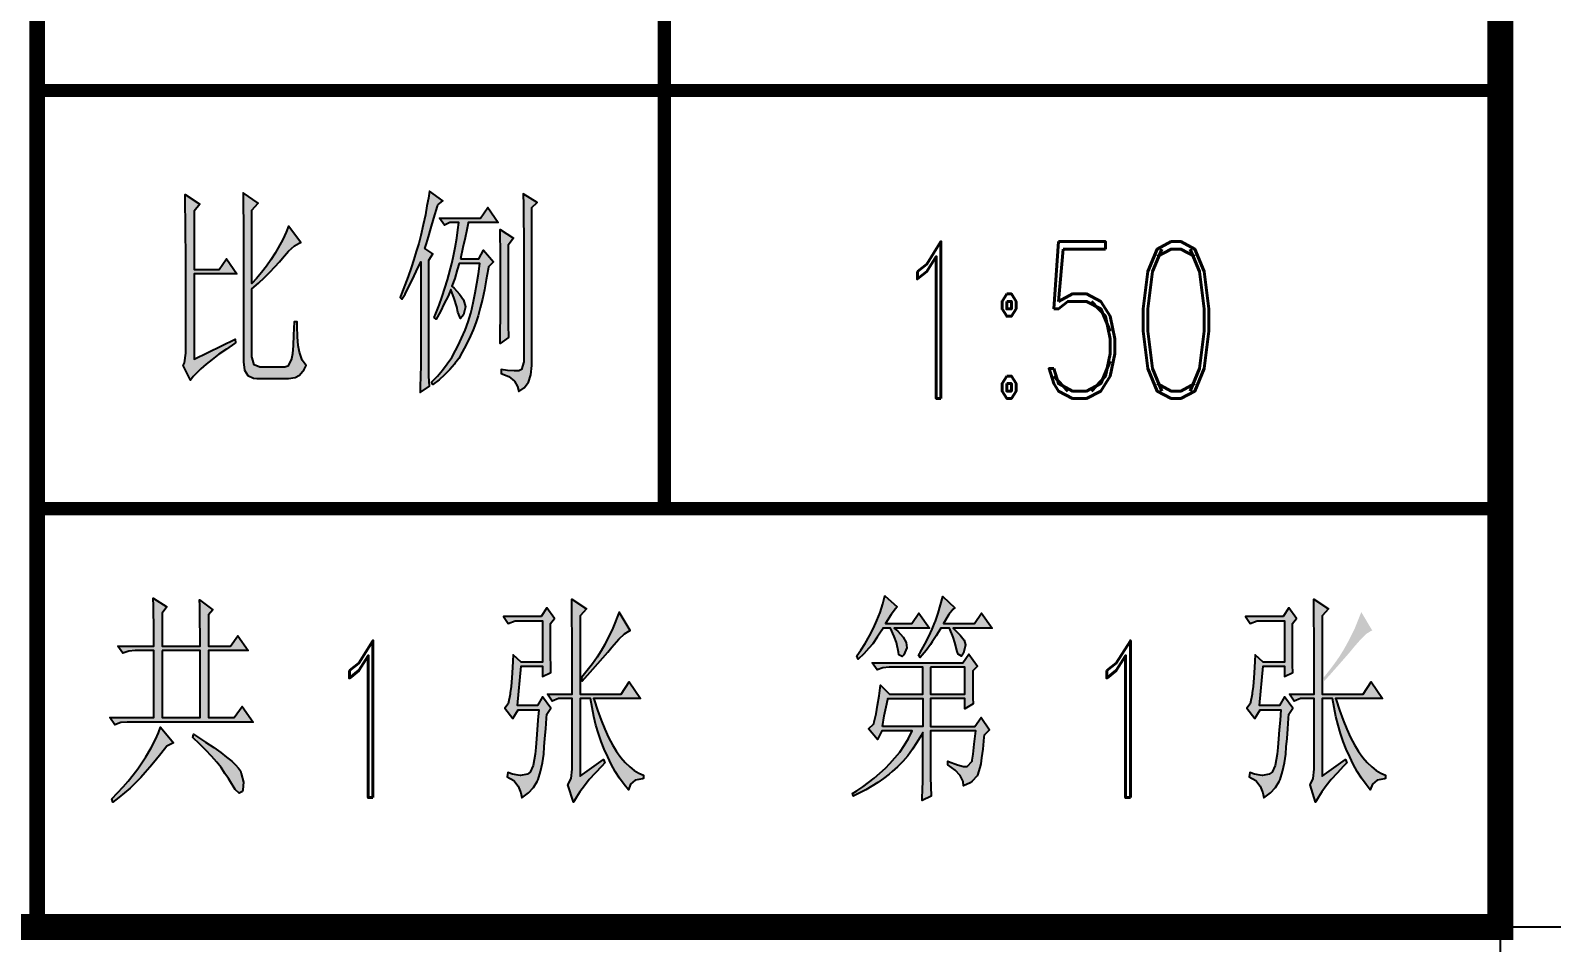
# Model space of a CAD drawing. Extents: x -383207 to 558143, y -95136 to 11777.
# Drawn here: x 36523 to 37978, y -92232 to -91360 of the extents above; entities that cross this region are included whole.
import ezdxf

# ---------------------------------------------------------------- set-up
doc = ezdxf.new("R2010")
doc.units = 0
doc.linetypes.add('CONTINOUS', pattern=[0])
doc.layers.get('0').update_dxf_attribs({"linetype": 'CONTINUOUS'})
doc.layers.get('Defpoints').update_dxf_attribs({"linetype": 'CONTINUOUS'})
for name, color, linetype in [('1', 7, 'CONTINUOUS'), ('DIM', 3, 'CONTINUOUS'), ('TK', 4, 'CONTINUOUS'), ('图框', 4, 'CONTINOUS')]:
    doc.layers.add(name, color=color, linetype=linetype)
doc.styles.add('romand', font='romand.shx', dxfattribs={"width": 0.7, "height": 200, "bigfont": 'OCHINESE.shx'})
doc.styles.add('TSSD_Dimension', font='Tssdeng.shx', dxfattribs={"width": 0.7, "bigfont": 'tssdchn.shx'})
doc.dimstyles.new('TSSD_100_100', dxfattribs={"dimtxt": 300, "dimasz": 100, "dimexe": 100, "dimexo": 250, "dimgap": 100, "dimtad": 1, "dimdec": 0, "dimzin": 0, "dimdsep": 46, "dimtxsty": 'TSSD_Dimension', "dimblk": 'ARCHTICK', "dimblk1": 'ARCHTICK', "dimblk2": 'ARCHTICK', "dimcen": 0, "dimdle": 100, "dimclrt": 7, "dimadec": 0, "dimazin": 0, "dimtfac": 1, "dimtdec": 0, "dimtix": 1, "dimtmove": 2, "dimatfit": 3, "dimfxl": 1, "dimtolj": 1, "dimtzin": 0, "dimarcsym": 0})

# ---------------------------------------------------------------- blocks, each defined once
blk = doc.blocks.new('_ArchTick')
at = {"color": 0}
blk.add_lwpolyline([(-0.707, -0.707, 0.3, 0.3, 0), (0.707, 0.707, 0.5, 0.5, 0)], format="xyseb", dxfattribs=at)
blk = doc.blocks.new('*D168')
at = {"layer": 'Defpoints', "color": 0, "transparency": 16777216}
for p in [(36529.1, -92216.9), (38433.1, -92716.9), (36529.1, -93451.1)]:
    blk.add_point(p, dxfattribs=at)
at = {"layer": 'DIM', "color": 0, "lineweight": -2, "transparency": 16777216}
for p, q in [((36529.1, -92466.9), (36529.1, -93551.1)), ((38433.1, -92966.9), (38433.1, -93551.1)), ((38533.1, -93451.1), (36429.1, -93451.1))]:
    blk.add_line(p, q, dxfattribs=at)
at = {"layer": 'DIM', "color": 0, "lineweight": -2, "transparency": 16777216, "xscale": 100, "yscale": 100, "zscale": 100, "rotation": 180}
blk.add_blockref('_ArchTick', (36529.1, -93451.1), dxfattribs=at)
at = {"layer": 'DIM', "color": 0, "lineweight": -2, "transparency": 16777216, "xscale": 100, "yscale": 100, "zscale": 100}
blk.add_blockref('_ArchTick', (38433.1, -93451.1), dxfattribs=at)
at = {"layer": 'DIM', "color": 7, "transparency": 16777216, "insert": (37481.1, -93201.1), "char_height": 300, "attachment_point": 5, "style": 'TSSD_Dimension'}
blk.add_mtext('\\A1;1904', dxfattribs=at)
blk = doc.blocks.new('*D169')
at = {"layer": 'Defpoints', "color": 0, "transparency": 16777216}
for p in [(32029.1, -90616.9), (38433.1, -92716.9), (32029.1, -94233.1)]:
    blk.add_point(p, dxfattribs=at)
at = {"layer": 'DIM', "color": 0, "lineweight": -2, "transparency": 16777216}
for p, q in [((32029.1, -90866.9), (32029.1, -94333.1)), ((38433.1, -92966.9), (38433.1, -94333.1)), ((38533.1, -94233.1), (31929.1, -94233.1))]:
    blk.add_line(p, q, dxfattribs=at)
at = {"layer": 'DIM', "color": 0, "lineweight": -2, "transparency": 16777216, "xscale": 100, "yscale": 100, "zscale": 100, "rotation": 180}
blk.add_blockref('_ArchTick', (32029.1, -94233.1), dxfattribs=at)
at = {"layer": 'DIM', "color": 0, "lineweight": -2, "transparency": 16777216, "xscale": 100, "yscale": 100, "zscale": 100}
blk.add_blockref('_ArchTick', (38433.1, -94233.1), dxfattribs=at)
at = {"layer": 'DIM', "color": 7, "transparency": 16777216, "insert": (35231.1, -93983.1), "char_height": 300, "attachment_point": 5, "style": 'TSSD_Dimension'}
blk.add_mtext('\\A1;6404', dxfattribs=at)
blk = doc.blocks.new('*D170')
at = {"layer": 'Defpoints', "color": 0, "transparency": 16777216}
for p in [(36529.1, -90616.9), (39344, -90616.9), (38433.1, -92716.9)]:
    blk.add_point(p, dxfattribs=at)
at = {"layer": 'DIM', "color": 0, "lineweight": -2, "transparency": 16777216}
for p, q in [((39344, -92816.9), (39344, -90516.9)), ((36779.1, -90616.9), (39444, -90616.9)), ((38683.1, -92716.9), (39444, -92716.9))]:
    blk.add_line(p, q, dxfattribs=at)
at = {"layer": 'DIM', "color": 0, "lineweight": -2, "transparency": 16777216, "xscale": 100, "yscale": 100, "zscale": 100}
for p, rotation in [((39344, -90616.9), 90), ((39344, -92716.9), 270)]:
    blk.add_blockref('_ArchTick', p, dxfattribs=dict(at, rotation=rotation))
at = {"layer": 'DIM', "color": 7, "transparency": 16777216, "insert": (39094, -91666.9), "char_height": 300, "attachment_point": 5, "rotation": 90, "style": 'TSSD_Dimension'}
blk.add_mtext('\\A1;2100', dxfattribs=at)

msp = doc.modelspace()

# ---------------------------------------------------------------- hatches: boundary and pattern name
at = {"layer": '1'}
h = msp.add_hatch(color=2, dxfattribs=at)
h.paths.add_polyline_path([(36690.6, -91678.7), (36696.3, -91674.2), (36702.7, -91669.2), (36710.1, -91664.2), (36717.9, -91658.8), (36718.8, -91658.3), (36718.4, -91654.7), (36679.2, -91673.9), (36679.2, -91592.4), (36720, -91592.4), (36710.1, -91578.1), (36703.2, -91588.1), (36679.2, -91588.1), (36679.2, -91532.4), (36684.5, -91525.7), (36670.5, -91516.5), (36670.7, -91522.9), (36670.7, -91530.2), (36670.9, -91538.3), (36670.9, -91557.7), (36671.2, -91569.1), (36671.2, -91668.3), (36670, -91677.3), (36668.8, -91679.9), (36675.7, -91694.1), (36678.3, -91690.5), (36681.6, -91687), (36685.6, -91683)])
h.paths.add_polyline_path([(36784.5, -91683.9), (36786.4, -91679.9), (36782.4, -91674.7), (36780, -91667.3), (36778.8, -91660.9), (36778.1, -91652.4), (36777.7, -91642.2), (36777.7, -91638.1), (36774.8, -91638.1), (36774.3, -91650.9), (36773.9, -91660.9), (36773.4, -91668.7), (36772.4, -91673.7), (36772.4, -91673.9), (36768.9, -91680.6), (36766, -91681.5), (36742.1, -91681.5), (36736.6, -91679.4), (36734.7, -91672.5), (36734.5, -91671.6), (36734.5, -91606.6), (36740.7, -91601.1), (36746.4, -91595.7), (36751.6, -91590.7), (36756.3, -91585.7), (36760.8, -91580.7), (36763.7, -91577.4), (36769.6, -91570.5), (36775.1, -91565.6), (36779.8, -91563), (36781.2, -91562.2), (36769.6, -91546.6), (36767.2, -91552.5), (36763.9, -91559.6), (36759.6, -91567.5), (36756.8, -91572.4), (36752.5, -91578.8), (36748.3, -91585), (36743.5, -91590.9), (36738.8, -91596.6), (36734.5, -91601.6), (36734.5, -91531.4), (36740.4, -91524.8), (36726, -91514.8), (36726, -91522.6), (36726.2, -91530.9), (36726.4, -91540), (36726.4, -91676.6), (36727.4, -91684.4), (36730.7, -91689.6), (36735.9, -91692), (36739.2, -91692.4), (36769.6, -91692.4), (36776, -91691.3), (36780, -91689.1)])
h.paths.add_polyline_path([(36903.6, -91672.8), (36903.6, -91579.1), (36907.6, -91573.2), (36900, -91568.2), (36901.5, -91563.4), (36903.4, -91557), (36905.7, -91549), (36908.6, -91539), (36912.1, -91527.6), (36912.4, -91526.4), (36917.1, -91522.4), (36904.3, -91513.2), (36903.4, -91519.8), (36901.9, -91527.4), (36900.5, -91535.9), (36898.4, -91545.4), (36896, -91555.6), (36894.1, -91563.2), (36891.7, -91570.8), (36889.4, -91578.6), (36886.8, -91586.7), (36883.9, -91594.7), (36880.8, -91603), (36877.5, -91611.3), (36876.3, -91614.9), (36878, -91616.6), (36881.1, -91611.6), (36884.1, -91605.6), (36887.9, -91598.3), (36891.7, -91590), (36896, -91580.7), (36896, -91680.4), (36895.8, -91689.8), (36895.5, -91700.7), (36895.5, -91705.7), (36904.3, -91699.8), (36903.8, -91690.3), (36903.8, -91681.3)])
h.paths.add_polyline_path([(36941.4, -91543.3), (36970, -91543.3), (36960.3, -91529), (36953.2, -91539), (36914, -91539), (36918.8, -91545.6), (36924, -91543.3), (36932.3, -91543.3), (36931.6, -91550.2), (36930.4, -91558.2), (36929, -91567), (36927.1, -91576.7), (36925.9, -91582.4), (36921.6, -91598.1), (36919.2, -91606.1), (36916.4, -91613.9), (36913.5, -91622.2), (36910.5, -91630.3), (36908.8, -91634.1), (36910.7, -91635.8), (36915, -91628.2), (36918.5, -91620.8), (36922.1, -91613.7), (36924.7, -91607.3), (36928, -91615.8), (36930.4, -91623.7), (36931.6, -91629.1), (36933.9, -91635.1), (36936.8, -91631.5), (36938.7, -91623.7), (36936.8, -91617.3), (36933.2, -91611.8), (36928, -91606.1), (36925.9, -91604), (36928.5, -91596.6), (36930.9, -91588.6), (36932.8, -91582.4), (36952.7, -91582.4), (36951.3, -91592.4), (36949.8, -91601.6), (36948.2, -91610.4), (36946.5, -91618.5), (36944.9, -91626), (36943.9, -91629.8), (36941.3, -91638.1), (36938.5, -91646.2), (36935.1, -91653.8), (36931.8, -91660.9), (36929.2, -91665.6), (36925.6, -91672.3), (36921.4, -91678.5), (36916.9, -91684.4), (36912.1, -91690.1), (36906.4, -91695.8), (36907.6, -91698.1), (36913.5, -91693.6), (36918.8, -91688.9), (36923.7, -91683.7), (36928.3, -91678.7), (36928.7, -91678.2), (36932.3, -91673.2), (36935.8, -91667.3), (36939.6, -91660.2), (36943.7, -91651.7), (36946.3, -91645.7), (36948.6, -91639.3), (36950.8, -91632.4), (36952.9, -91624.9), (36955.1, -91616.6), (36956.9, -91607.5), (36958.6, -91598.1), (36960.5, -91587.9), (36960.7, -91585.7), (36965.5, -91580.7), (36956, -91569.8), (36951.5, -91578.1), (36933.9, -91578.1), (36936.3, -91567.2), (36938.5, -91558), (36940.1, -91550.2)])
h.paths.add_polyline_path([(36979.5, -91564.9), (36984.7, -91558.2), (36971.9, -91549.9), (36972.1, -91558.2), (36972.4, -91567), (36972.4, -91635.5), (36972.1, -91645.5), (36971.9, -91657.3), (36971.9, -91659), (36980, -91653.1), (36979.7, -91641), (36979.5, -91631)])
h.paths.add_polyline_path([(37002.2, -91529), (37007.5, -91524.1), (36993.9, -91515.8), (36994.2, -91526.4), (36994.4, -91535.9), (36994.4, -91544.5), (36994.7, -91551.8), (36994.7, -91676.6), (36992.5, -91683.9), (36989.9, -91684.9), (36985.4, -91685.1), (36979, -91684.6), (36973.1, -91683.9), (36973.1, -91687.5), (36980.2, -91690.5), (36985.6, -91694.8), (36988.7, -91700), (36989.9, -91704.8), (36995.1, -91701.2), (36999.2, -91696), (37001.3, -91688.9), (37002.2, -91680.1)])
h = msp.add_hatch(color=2, dxfattribs=at)
h.paths.add_polyline_path([(36653, -92044.1), (36659.4, -92040.8), (36647, -92025.9), (36645.1, -92031.1), (36642.3, -92037.7), (36638, -92045.6), (36633, -92054.3), (36629.2, -92060), (36625.2, -92065.7), (36620.9, -92071.4), (36616.2, -92077.3), (36611.2, -92083), (36605.8, -92088.7), (36600.3, -92094.2), (36601.5, -92097.5), (36607.2, -92093.2), (36612.6, -92088.7), (36617.9, -92084), (36628.1, -92073.8), (36632.3, -92069.3), (36636.8, -92064.1), (36641.8, -92058.1), (36647.3, -92051.3)])
h.paths.add_polyline_path([(36718.9, -92061.9), (36715.1, -92058.4), (36710.3, -92054.6), (36704.7, -92050.1), (36698, -92045.3), (36690.2, -92040.1), (36681.4, -92034.4), (36678.6, -92032.5), (36677.9, -92035.8), (36684.5, -92042), (36690.4, -92047.9), (36695.9, -92053.6), (36700.9, -92059.3), (36705.1, -92064.5), (36708.7, -92070), (36712, -92075), (36713, -92076.6), (36718.4, -92085.4), (36722.4, -92089), (36725.3, -92087.3), (36725.8, -92085.9), (36726.5, -92078.3), (36724.3, -92070), (36723.4, -92067.6), (36721.7, -92065)])
h.paths.add_polyline_path([(36721, -91938.4), (36714.1, -91948.3), (36693, -91948.3), (36693, -91918.5), (36697.1, -91913.5), (36684.3, -91904.2), (36684.5, -91909.4), (36684.7, -91916.6), (36684.7, -91925.6), (36685, -91936.2), (36685, -91948.3), (36648.7, -91948.3), (36648.7, -91916.8), (36653, -91910.9), (36639.9, -91902.6), (36640.2, -91909.7), (36640.4, -91917.7), (36640.6, -91926.5), (36640.6, -91948.3), (36606.2, -91948.3), (36611, -91955), (36616.7, -91953.1), (36622.6, -91952.6), (36640.6, -91952.6), (36640.6, -92016.6), (36598.6, -92016.6), (36603.4, -92023.5), (36609.1, -92021.4), (36615, -92020.9), (36735.7, -92020.9), (36725.1, -92006), (36717.5, -92016.6), (36693, -92016.6), (36693, -91952.6), (36731, -91952.6)])
h.paths.add_polyline_path([(36685, -91952.6), (36685, -92016.6), (36648.7, -92016.6), (36648.7, -91952.6)], flags=17)
h.paths.add_polyline_path([(36992.1, -91967.5), (37012.5, -91967.5), (37012.5, -91977.5), (37020.5, -91973.5), (37020.5, -91966.6), (37020.3, -91958.8), (37020.1, -91950), (37020.1, -91926.8), (37024.1, -91921.8), (37016.5, -91911.8), (37011.3, -91920.1), (36975.2, -91920.1), (36979.8, -91926.8), (36986.2, -91924.1), (37012.5, -91924.1), (37012.5, -91963.5), (36992.1, -91963.5), (36984.5, -91956.6), (36983.8, -91968.7), (36983.1, -91978.7), (36982.4, -91986.8), (36981.7, -91992.9), (36981.7, -91994.3), (36979.5, -92003.4), (36976.4, -92007.6), (36984, -92017.6), (36989.2, -92009.3), (37008.9, -92009.3), (37008.2, -92019), (37007.5, -92028.3), (37006.8, -92037), (37006.1, -92045.3), (37005.4, -92051.7), (37003.5, -92062.6), (37000.6, -92069), (36998, -92070.9), (36991.4, -92072.1), (36989.2, -92071.7), (36983.8, -92070.7), (36979.3, -92069.3), (36978.6, -92073.3), (36985, -92076.9), (36989.2, -92082.1), (36991.9, -92088.5), (36992.6, -92093.5), (36999, -92088.7), (37003.9, -92083.5), (37007.5, -92077.8), (37008.5, -92075.9), (37010.6, -92068.3), (37012.5, -92060), (37013.7, -92051.7), (37014.1, -92044.6), (37014.9, -92036.6), (37015.6, -92027.3), (37016.3, -92017.1), (37016.5, -92013.3), (37020.5, -92007.6), (37012.5, -91996.7), (37007.7, -92005), (36988.5, -92005)])
h.paths.add_polyline_path([(37048.5, -91919.2), (37054.5, -91912.5), (37040.5, -91903.5), (37040.5, -91907.5), (37040.7, -91912.8), (37040.7, -91926), (37040.9, -91934.3), (37040.9, -91994.3), (37017.2, -91994.3), (37021.7, -92001), (37027.7, -91998.4), (37040.9, -91998.4), (37040.9, -92066), (37040, -92075), (37036.9, -92080.9), (37042.1, -92097.5), (37045, -92092.8), (37048.3, -92087.5), (37052.6, -92081.9), (37057.3, -92075.9), (37062.8, -92069.8), (37069.2, -92063.1), (37072, -92060), (37070.8, -92056.7), (37048.5, -92072.6), (37048.5, -91998.4), (37058.5, -91998.4), (37059.9, -92007.1), (37061.6, -92015.7), (37063.7, -92023.8), (37066.1, -92031.8), (37068.7, -92039.6), (37071.5, -92047), (37074.9, -92054.3), (37078.2, -92061.2), (37082.2, -92068.1), (37086.2, -92074.5), (37090.5, -92080.7), (37094.8, -92085.9), (37096.7, -92080.2), (37101.2, -92076.4), (37108.1, -92075.2), (37109.2, -92075), (37109.2, -92071.7), (37104.7, -92069.8), (37100.2, -92067.1), (37096, -92063.8), (37091.7, -92059.6), (37087.4, -92054.8), (37083.4, -92049.1), (37079.6, -92042.7), (37075.8, -92035.6), (37072, -92027.8), (37068.5, -92019), (37065.1, -92009.5), (37061.8, -91999.6), (37061.3, -91998.4), (37106.4, -91998.4), (37095.3, -91982.5), (37087.7, -91994.3), (37048.5, -91994.3)])
h.paths.add_polyline_path([(37086, -91915.8), (37079.8, -91931), (37076.3, -91938.4), (37072.5, -91945.7), (37072, -91946.7), (37068.5, -91952.8), (37064.7, -91958.8), (37060.2, -91965.2), (37055.4, -91971.6), (37049.7, -91978.5), (37050.4, -91981.8), (37055.6, -91976.1), (37060.6, -91970.4), (37065.6, -91964.9), (37075.1, -91954), (37078.9, -91949.3), (37085.5, -91941.7), (37091, -91936.5), (37095, -91933.9), (37096.4, -91933.4)], flags=17)
h.paths.add_polyline_path([(37346.2, -91918), (37350.2, -91912.5), (37351.9, -91910.9), (37340.2, -91900.2), (37338.1, -91908), (37335.5, -91916.1), (37332.4, -91923.7), (37329.1, -91931), (37325.3, -91938.6), (37321.3, -91945.7), (37317.2, -91952.1), (37313.4, -91957.6), (37314.6, -91960.9), (37320.1, -91955.7), (37324.8, -91950.2), (37328.6, -91946), (37332.9, -91939.6), (37337.1, -91932.9), (37338.3, -91931), (37345.4, -91931), (37349, -91939.1), (37351.1, -91945), (37353.3, -91954), (37353.5, -91956.6), (37356.8, -91958.1), (37358.3, -91956.6), (37361.1, -91949.8), (37360.6, -91945), (37357.5, -91939.6), (37352.6, -91934.1), (37349, -91931), (37382.7, -91931), (37372.7, -91916.8), (37365.8, -91926.8), (37340.7, -91926.8)])
h.paths.add_polyline_path([(37432.7, -91916.8), (37425.8, -91926.8), (37396.2, -91926.8), (37401.2, -91918), (37405.4, -91913), (37407.1, -91911.8), (37395.5, -91900.9), (37393.4, -91908.7), (37391, -91916.8), (37388.1, -91925.3), (37387.9, -91925.8), (37385.5, -91932.2), (37382.2, -91939.1), (37378.4, -91946.4), (37373.9, -91954.3), (37372.2, -91956.6), (37373.9, -91959.2), (37379.6, -91952.6), (37383.9, -91946.9), (37385.5, -91944.3), (37389.3, -91938.4), (37393.8, -91931), (37401.9, -91931), (37405.4, -91939.8), (37407.1, -91945), (37409.2, -91953.3), (37410.2, -91955.9), (37413.3, -91957.8), (37415.4, -91955), (37417.3, -91947.1), (37415.9, -91942.6), (37412.3, -91937.7), (37406.4, -91932), (37405.4, -91931), (37442.7, -91931)])
h.paths.add_polyline_path([(37424.2, -91989.8), (37424.2, -91971.8), (37428.7, -91967.5), (37420.6, -91955.9), (37414.7, -91964.2), (37327.9, -91964.2), (37332.6, -91970.9), (37338.3, -91969), (37344.3, -91968.5), (37376.3, -91968.5), (37376.3, -91994.3), (37344.7, -91994.3), (37336, -91985.8), (37334.8, -91995.8), (37333.1, -92004.8), (37331.7, -92013.1), (37330, -92020.7), (37329.6, -92022.6), (37324.3, -92027.5), (37333.1, -92037.5), (37337.1, -92029.2), (37366.3, -92029.2), (37362.8, -92036.6), (37358.7, -92043.2), (37354.5, -92049.6), (37349.7, -92055.3), (37345, -92060.7), (37340.7, -92065), (37329.8, -92074.5), (37324.3, -92078.8), (37318.9, -92082.8), (37313.4, -92086.6), (37309.2, -92089.2), (37309.9, -92091.8), (37316, -92088.7), (37322, -92085.6), (37327.7, -92082.3), (37333.4, -92078.8), (37338.8, -92075), (37344.3, -92070.9), (37347.1, -92068.3), (37352.3, -92063.8), (37357.3, -92058.6), (37362, -92053.2), (37366.6, -92047), (37370.8, -92040.6), (37374.9, -92033.7), (37376.3, -92030.9), (37376.3, -92077.1), (37376, -92085.6), (37375.8, -92093.5), (37375.8, -92095.8), (37384.3, -92091.8), (37384.1, -92082.6), (37383.9, -92073.8), (37383.9, -92029.2), (37427, -92029.2), (37425.6, -92042.2), (37424.7, -92051.7), (37423.7, -92057.4), (37423.5, -92058.4), (37419, -92063.4), (37415.4, -92063.4), (37409.5, -92061.7), (37400.9, -92058.6), (37400.2, -92058.4), (37400.2, -92061.7), (37407.3, -92066.9), (37412.1, -92072.1), (37414.9, -92077.8), (37415.4, -92081.9), (37421.6, -92079), (37423.5, -92077.6), (37428.5, -92072.4), (37428.7, -92071.7), (37431.1, -92064.3), (37431.8, -92061), (37432.5, -92055.3), (37433.7, -92046.8), (37434.9, -92035.4), (37435.1, -92033.5), (37440.3, -92028.5), (37432.2, -92016.6), (37426.3, -92025.2), (37383.9, -92025.2), (37383.9, -91998.4), (37416.6, -91998.4), (37416.6, -92008.3), (37424.7, -92003.4), (37424.4, -91997.9)])
h.paths.add_polyline_path([(37416.6, -91994.3), (37383.9, -91994.3), (37383.9, -91968.5), (37416.6, -91968.5)], flags=16)
h.paths.add_polyline_path([(37376.3, -91998.4), (37376.3, -92025.2), (37337.9, -92025.2), (37339.5, -92015), (37341.4, -92006.4), (37343, -91998.4)], flags=16)
h.paths.add_polyline_path([(37730.6, -92007.6), (37722.5, -91996.7), (37717.8, -92005), (37698.6, -92005), (37702.1, -91967.5), (37722.5, -91967.5), (37722.5, -91977.5), (37730.6, -91973.5), (37730.3, -91966.6), (37730.3, -91958.8), (37730.1, -91950), (37730.1, -91926.8), (37734.1, -91921.8), (37726.6, -91911.8), (37721.3, -91920.1), (37685.3, -91920.1), (37689.8, -91926.8), (37696.2, -91924.1), (37722.5, -91924.1), (37722.5, -91963.5), (37702.1, -91963.5), (37694.5, -91956.6), (37693.8, -91968.7), (37693.1, -91978.7), (37692.4, -91986.8), (37691.7, -91992.9), (37691.7, -91994.3), (37689.6, -92003.4), (37686.5, -92007.6), (37694.1, -92017.6), (37699.3, -92009.3), (37719, -92009.3), (37718.3, -92019), (37717.5, -92028.3), (37716.8, -92037), (37716.1, -92045.3), (37715.4, -92051.7), (37713.5, -92062.6), (37710.7, -92069), (37707.8, -92070.9), (37701.4, -92072.1), (37699.3, -92071.7), (37693.8, -92070.7), (37689.3, -92069.3), (37688.6, -92073.3), (37695, -92076.9), (37699.3, -92082.1), (37701.9, -92088.5), (37702.6, -92093.5), (37709, -92088.7), (37714, -92083.5), (37717.5, -92077.8), (37718.5, -92075.9), (37720.6, -92068.3), (37722.5, -92060), (37723.7, -92051.7), (37724.2, -92044.6), (37724.9, -92036.6), (37725.6, -92027.3), (37726.3, -92017.1), (37726.6, -92013.3)])
h.paths.add_polyline_path([(37805.1, -91933.9), (37806.5, -91933.4), (37796, -91915.8), (37789.9, -91931), (37786.3, -91938.4), (37782.5, -91945.7), (37782, -91946.7), (37778.5, -91952.8), (37774.7, -91958.8), (37770.2, -91965.2), (37765.4, -91971.6), (37759.8, -91978.5), (37760.5, -91981.8), (37765.7, -91976.1), (37770.7, -91970.4), (37775.6, -91964.9), (37785.1, -91954), (37788.9, -91949.3), (37795.6, -91941.7), (37801, -91936.5)], flags=17)
h.paths.add_polyline_path([(37793.4, -92049.1), (37789.6, -92042.7), (37785.8, -92035.6), (37782, -92027.8), (37778.5, -92019), (37775.2, -92009.5), (37771.9, -91999.6), (37771.4, -91998.4), (37816.4, -91998.4), (37805.3, -91982.5), (37797.7, -91994.3), (37758.6, -91994.3), (37758.6, -91919.2), (37764.5, -91912.5), (37750.5, -91903.5), (37750.5, -91907.5), (37750.7, -91912.8), (37750.7, -91926), (37751, -91934.3), (37751, -91994.3), (37727.3, -91994.3), (37731.8, -92001), (37737.7, -91998.4), (37751, -91998.4), (37751, -92066), (37750, -92075), (37747, -92080.9), (37752.2, -92097.5), (37755, -92092.8), (37758.3, -92087.5), (37762.4, -92081.9), (37767.3, -92075.9), (37772.8, -92069.8), (37779, -92063.1), (37782, -92060), (37780.9, -92056.7), (37758.6, -92072.6), (37758.6, -91998.4), (37768.5, -91998.4), (37770, -92007.1), (37771.6, -92015.7), (37773.7, -92023.8), (37776.1, -92031.8), (37778.7, -92039.6), (37781.6, -92047), (37784.9, -92054.3), (37788.2, -92061.2), (37792, -92068.1), (37796.3, -92074.5), (37800.5, -92080.7), (37804.6, -92085.9), (37806.7, -92080.2), (37811.2, -92076.4), (37818.1, -92075.2), (37819.3, -92075), (37819.3, -92071.7), (37814.8, -92069.8), (37810.3, -92067.1), (37806, -92063.8), (37801.7, -92059.6), (37797.5, -92054.8)])

# ---------------------------------------------------------------- linework, layer by layer
at = {"color": 4, "const_width": 25}
msp.add_lwpolyline([(-19766.9, -51166.9), (37929.1, -51166.9), (37929.1, -92216.9), (-19766.9, -92216.9)], close=True, dxfattribs=at)
at = {"color": 4, "flags": 128}
for points in [[(37929.1, -92716.9), (37929.1, -92216.9)], [(37933.1, -92216.9), (38433.1, -92216.9)]]:
    msp.add_lwpolyline(points, dxfattribs=at)
at = {"layer": '1', "color": 2}
msp.add_line((37929.1, -92216.9), (28929.2, -92216.9), dxfattribs=at)
msp.add_line((37929.1, -92216.9), (28929.2, -92216.9), dxfattribs=at)
at = {"layer": '1', "color": 2, "const_width": 25}
for points in [[(28929.2, -92216.9), (37929.1, -92216.9), (37929.1, -85628.9), (28929.2, -85628.9)], [(28929.2, -89316.9), (37929.1, -89316.9), (37929.1, -92216.9), (28929.2, -92216.9)]]:
    msp.add_lwpolyline(points, close=True, dxfattribs=at)
at = {"layer": '1', "color": 2}
for points, const_width in [([(36529.1, -90616.9), (36529.1, -92216.9)], 15), ([(37129.1, -90616.9), (37129.1, -91816.9)], 12.5), ([(37929.1, -91416.9), (36529.1, -91416.9)], 12.5), ([(37929.1, -91816.9), (36529.1, -91816.9)], 12.5)]:
    msp.add_lwpolyline(points, dxfattribs=dict(at, const_width=const_width))
for points in [[(36710.1, -91664.2), (36702.7, -91669.2), (36696.3, -91674.2), (36690.6, -91678.7), (36685.6, -91683), (36681.6, -91687), (36678.3, -91690.5), (36675.7, -91694.1), (36668.8, -91679.9), (36670, -91677.3), (36671.2, -91668.3), (36671.2, -91569.1), (36670.9, -91557.7), (36670.9, -91538.3), (36670.7, -91530.2), (36670.7, -91522.9), (36670.5, -91516.5), (36684.5, -91525.7), (36679.2, -91532.4), (36679.2, -91588.1), (36703.2, -91588.1), (36710.1, -91578.1), (36720, -91592.4), (36679.2, -91592.4), (36679.2, -91673.9), (36718.4, -91654.7), (36718.8, -91658.3), (36717.9, -91658.8)], [(36742.1, -91681.5), (36736.6, -91679.4), (36734.7, -91672.5), (36734.5, -91671.6), (36734.5, -91606.6), (36740.7, -91601.1), (36746.4, -91595.7), (36751.6, -91590.7), (36756.3, -91585.7), (36760.8, -91580.7), (36763.7, -91577.4), (36769.6, -91570.5), (36775.1, -91565.6), (36779.8, -91563), (36781.2, -91562.2), (36769.6, -91546.6), (36767.2, -91552.5), (36763.9, -91559.6), (36759.6, -91567.5), (36756.8, -91572.4), (36752.5, -91578.8), (36748.3, -91585), (36743.5, -91590.9), (36738.8, -91596.6), (36734.5, -91601.6), (36734.5, -91531.4), (36740.4, -91524.8), (36726, -91514.8), (36726, -91522.6), (36726.2, -91530.9), (36726.4, -91540), (36726.4, -91676.6), (36727.4, -91684.4), (36730.7, -91689.6), (36735.9, -91692), (36739.2, -91692.4), (36769.6, -91692.4), (36776, -91691.3), (36780, -91689.1), (36784.5, -91683.9), (36786.4, -91679.9), (36782.4, -91674.7), (36780, -91667.3), (36778.8, -91660.9), (36778.1, -91652.4), (36777.7, -91642.2), (36777.7, -91638.1), (36774.8, -91638.1), (36774.3, -91650.9), (36773.9, -91660.9), (36773.4, -91668.7), (36772.4, -91673.7), (36772.4, -91673.9), (36768.9, -91680.6), (36766, -91681.5)], [(36887.9, -91598.3), (36891.7, -91590), (36896, -91580.7), (36896, -91680.4), (36895.8, -91689.8), (36895.5, -91700.7), (36895.5, -91705.7), (36904.3, -91699.8), (36903.8, -91690.3), (36903.8, -91681.3), (36903.6, -91672.8), (36903.6, -91579.1), (36907.6, -91573.2), (36900, -91568.2), (36901.5, -91563.4), (36903.4, -91557), (36905.7, -91549), (36908.6, -91539), (36912.1, -91527.6), (36912.4, -91526.4), (36917.1, -91522.4), (36904.3, -91513.2), (36903.4, -91519.8), (36901.9, -91527.4), (36900.5, -91535.9), (36898.4, -91545.4), (36896, -91555.6), (36894.1, -91563.2), (36891.7, -91570.8), (36889.4, -91578.6), (36886.8, -91586.7), (36883.9, -91594.7), (36880.8, -91603), (36877.5, -91611.3), (36876.3, -91614.9), (36878, -91616.6), (36881.1, -91611.6), (36884.1, -91605.6)], [(36985.4, -91685.1), (36979, -91684.6), (36973.1, -91683.9), (36973.1, -91687.5), (36980.2, -91690.5), (36985.6, -91694.8), (36988.7, -91700), (36989.9, -91704.8), (36995.1, -91701.2), (36999.2, -91696), (37001.3, -91688.9), (37002.2, -91680.1), (37002.2, -91529), (37007.5, -91524.1), (36993.9, -91515.8), (36994.2, -91526.4), (36994.4, -91535.9), (36994.4, -91544.5), (36994.7, -91551.8), (36994.7, -91676.6), (36992.5, -91683.9), (36989.9, -91684.9)], [(36933.9, -91578.1), (36951.5, -91578.1), (36956, -91569.8), (36965.5, -91580.7), (36960.7, -91585.7), (36960.5, -91587.9), (36958.6, -91598.1), (36956.9, -91607.5), (36955.1, -91616.6), (36952.9, -91624.9), (36950.8, -91632.4), (36948.6, -91639.3), (36946.3, -91645.7), (36943.7, -91651.7), (36939.6, -91660.2), (36935.8, -91667.3), (36932.3, -91673.2), (36928.7, -91678.2), (36928.3, -91678.7), (36923.7, -91683.7), (36918.8, -91688.9), (36913.5, -91693.6), (36907.6, -91698.1), (36906.4, -91695.8), (36912.1, -91690.1), (36916.9, -91684.4), (36921.4, -91678.5), (36925.6, -91672.3), (36929.2, -91665.6), (36931.8, -91660.9), (36935.1, -91653.8), (36938.5, -91646.2), (36941.3, -91638.1), (36943.9, -91629.8), (36944.9, -91626), (36946.5, -91618.5), (36948.2, -91610.4), (36949.8, -91601.6), (36951.3, -91592.4), (36952.7, -91582.4), (36932.8, -91582.4), (36930.9, -91588.6), (36928.5, -91596.6), (36925.9, -91604), (36928, -91606.1), (36933.2, -91611.8), (36936.8, -91617.3), (36938.7, -91623.7), (36936.8, -91631.5), (36933.9, -91635.1), (36931.6, -91629.1), (36930.4, -91623.7), (36928, -91615.8), (36924.7, -91607.3), (36922.1, -91613.7), (36918.5, -91620.8), (36915, -91628.2), (36910.7, -91635.8), (36908.8, -91634.1), (36910.5, -91630.3), (36913.5, -91622.2), (36916.4, -91613.9), (36919.2, -91606.1), (36921.6, -91598.1), (36925.9, -91582.4), (36927.1, -91576.7), (36929, -91567), (36930.4, -91558.2), (36931.6, -91550.2), (36932.3, -91543.3), (36924, -91543.3), (36918.8, -91545.6), (36914, -91539), (36953.2, -91539), (36960.3, -91529), (36970, -91543.3), (36941.5, -91543.3), (36941.3, -91543.7), (36940.1, -91550.2), (36938.5, -91558), (36936.3, -91567.2)], [(36972.4, -91635.5), (36972.4, -91567), (36972.1, -91558.2), (36971.9, -91549.9), (36984.7, -91558.2), (36979.5, -91564.9), (36979.5, -91631), (36979.7, -91641), (36980, -91653.1), (36971.9, -91659), (36971.9, -91657.3), (36972.1, -91645.5)], [(37320.1, -91955.7), (37314.6, -91960.9), (37313.4, -91957.6), (37317.2, -91952.1), (37321.3, -91945.7), (37325.3, -91938.6), (37329.1, -91931), (37332.4, -91923.7), (37335.5, -91916.1), (37338.1, -91908), (37340.2, -91900.2), (37351.9, -91910.9), (37350.2, -91912.5), (37346.2, -91918), (37340.7, -91926.8), (37365.8, -91926.8), (37372.7, -91916.8), (37382.7, -91931), (37349, -91931), (37352.6, -91934.1), (37357.5, -91939.6), (37360.6, -91945), (37361.1, -91949.8), (37358.3, -91956.6), (37356.8, -91958.1), (37353.5, -91956.6), (37353.3, -91954), (37351.1, -91945), (37349, -91939.1), (37345.4, -91931), (37338.3, -91931), (37337.1, -91932.9), (37332.9, -91939.6), (37328.6, -91946), (37324.8, -91950.2)], [(37372.2, -91956.6), (37373.9, -91954.3), (37378.4, -91946.4), (37382.2, -91939.1), (37385.5, -91932.2), (37387.9, -91925.8), (37388.1, -91925.3), (37391, -91916.8), (37393.4, -91908.7), (37395.5, -91900.9), (37407.1, -91911.8), (37405.4, -91913), (37401.2, -91918), (37396.2, -91926.8), (37425.8, -91926.8), (37432.7, -91916.8), (37442.7, -91931), (37405.4, -91931), (37406.4, -91932), (37412.3, -91937.7), (37415.9, -91942.6), (37417.3, -91947.1), (37415.4, -91955), (37413.3, -91957.8), (37410.2, -91955.9), (37409.2, -91953.3), (37407.1, -91945), (37405.4, -91939.8), (37401.9, -91931), (37393.8, -91931), (37389.3, -91938.4), (37385.5, -91944.3), (37383.9, -91946.9), (37379.6, -91952.6), (37373.9, -91959.2)], [(36684.7, -91925.6), (36684.7, -91916.6), (36684.5, -91909.4), (36684.3, -91904.2), (36697.1, -91913.5), (36693, -91918.5), (36693, -91948.3), (36714.1, -91948.3), (36721, -91938.4), (36731, -91952.6), (36693, -91952.6), (36693, -92016.6), (36717.5, -92016.6), (36725.1, -92006), (36735.7, -92020.9), (36615, -92020.9), (36609.1, -92021.4), (36603.4, -92023.5), (36598.6, -92016.6), (36640.6, -92016.6), (36640.6, -91952.6), (36622.6, -91952.6), (36616.7, -91953.1), (36611, -91955), (36606.2, -91948.3), (36640.6, -91948.3), (36640.6, -91926.5), (36640.4, -91917.7), (36640.2, -91909.7), (36639.9, -91902.6), (36653, -91910.9), (36648.7, -91916.8), (36648.7, -91948.3), (36685, -91948.3), (36685, -91936.2)], [(36989.2, -92082.1), (36991.9, -92088.5), (36992.6, -92093.5), (36999, -92088.7), (37003.9, -92083.5), (37007.5, -92077.8), (37008.5, -92075.9), (37010.6, -92068.3), (37012.5, -92060), (37013.7, -92051.7), (37014.1, -92044.6), (37014.9, -92036.6), (37015.6, -92027.3), (37016.3, -92017.1), (37016.5, -92013.3), (37020.5, -92007.6), (37012.5, -91996.7), (37007.7, -92005), (36988.5, -92005), (36992.1, -91967.5), (37012.5, -91967.5), (37012.5, -91977.5), (37020.5, -91973.5), (37020.5, -91966.6), (37020.3, -91958.8), (37020.1, -91950), (37020.1, -91926.8), (37024.1, -91921.8), (37016.5, -91911.8), (37011.3, -91920.1), (36975.2, -91920.1), (36979.8, -91926.8), (36986.2, -91924.1), (37012.5, -91924.1), (37012.5, -91963.5), (36992.1, -91963.5), (36984.5, -91956.6), (36983.8, -91968.7), (36983.1, -91978.7), (36982.4, -91986.8), (36981.7, -91992.9), (36981.7, -91994.3), (36979.5, -92003.4), (36976.4, -92007.6), (36984, -92017.6), (36989.2, -92009.3), (37008.9, -92009.3), (37008.2, -92019), (37007.5, -92028.3), (37006.8, -92037), (37006.1, -92045.3), (37005.4, -92051.7), (37003.5, -92062.6), (37000.6, -92069), (36998, -92070.9), (36991.4, -92072.1), (36989.2, -92071.7), (36983.8, -92070.7), (36979.3, -92069.3), (36978.6, -92073.3), (36985, -92076.9)], [(37078.2, -92061.2), (37074.9, -92054.3), (37071.5, -92047), (37068.7, -92039.6), (37066.1, -92031.8), (37063.7, -92023.8), (37061.6, -92015.7), (37059.9, -92007.1), (37058.5, -91998.4), (37048.5, -91998.4), (37048.5, -92072.6), (37070.8, -92056.7), (37072, -92060), (37069.2, -92063.1), (37062.8, -92069.8), (37057.3, -92075.9), (37052.6, -92081.9), (37048.3, -92087.5), (37045, -92092.8), (37042.1, -92097.5), (37036.9, -92080.9), (37040, -92075), (37040.9, -92066), (37040.9, -91998.4), (37027.7, -91998.4), (37021.7, -92001), (37017.2, -91994.3), (37040.9, -91994.3), (37040.9, -91934.3), (37040.7, -91926), (37040.7, -91912.8), (37040.5, -91907.5), (37040.5, -91903.5), (37054.5, -91912.5), (37048.5, -91919.2), (37048.5, -91994.3), (37087.7, -91994.3), (37095.3, -91982.5), (37106.4, -91998.4), (37061.3, -91998.4), (37061.8, -91999.6), (37065.1, -92009.5), (37068.5, -92019), (37072, -92027.8), (37075.8, -92035.6), (37079.6, -92042.7), (37083.4, -92049.1), (37087.4, -92054.8), (37091.7, -92059.6), (37096, -92063.8), (37100.2, -92067.1), (37104.7, -92069.8), (37109.2, -92071.7), (37109.2, -92075), (37108.1, -92075.2), (37101.2, -92076.4), (37096.7, -92080.2), (37094.8, -92085.9), (37090.5, -92080.7), (37086.2, -92074.5), (37082.2, -92068.1)], [(37065.6, -91964.9), (37075.1, -91954), (37078.9, -91949.3), (37085.5, -91941.7), (37091, -91936.5), (37095, -91933.9), (37096.4, -91933.4), (37086, -91915.8), (37079.8, -91931), (37076.3, -91938.4), (37072.5, -91945.7), (37072, -91946.7), (37068.5, -91952.8), (37064.7, -91958.8), (37060.2, -91965.2), (37055.4, -91971.6), (37050.2, -91978), (37049.7, -91978.5), (37050.4, -91981.8), (37055.6, -91976.1), (37060.6, -91970.4)], [(37699.3, -92082.1), (37701.9, -92088.5), (37702.6, -92093.5), (37709, -92088.7), (37714, -92083.5), (37717.5, -92077.8), (37718.5, -92075.9), (37720.6, -92068.3), (37722.5, -92060), (37723.7, -92051.7), (37724.2, -92044.6), (37724.9, -92036.6), (37725.6, -92027.3), (37726.3, -92017.1), (37726.6, -92013.3), (37730.6, -92007.6), (37722.5, -91996.7), (37717.8, -92005), (37698.6, -92005), (37702.1, -91967.5), (37722.5, -91967.5), (37722.5, -91977.5), (37730.6, -91973.5), (37730.3, -91966.6), (37730.3, -91958.8), (37730.1, -91950), (37730.1, -91926.8), (37734.1, -91921.8), (37726.6, -91911.8), (37721.3, -91920.1), (37685.3, -91920.1), (37689.8, -91926.8), (37696.2, -91924.1), (37722.5, -91924.1), (37722.5, -91963.5), (37702.1, -91963.5), (37694.5, -91956.6), (37693.8, -91968.7), (37693.1, -91978.7), (37692.4, -91986.8), (37691.7, -91992.9), (37691.7, -91994.3), (37689.6, -92003.4), (37686.5, -92007.6), (37694.1, -92017.6), (37699.3, -92009.3), (37719, -92009.3), (37718.3, -92019), (37717.5, -92028.3), (37716.8, -92037), (37716.1, -92045.3), (37715.4, -92051.7), (37713.5, -92062.6), (37710.7, -92069), (37707.8, -92070.9), (37701.4, -92072.1), (37699.3, -92071.7), (37693.8, -92070.7), (37689.3, -92069.3), (37688.6, -92073.3), (37695, -92076.9)], [(37788.2, -92061.2), (37784.9, -92054.3), (37781.6, -92047), (37778.7, -92039.6), (37776.1, -92031.8), (37773.7, -92023.8), (37771.6, -92015.7), (37770, -92007.1), (37768.5, -91998.4), (37758.6, -91998.4), (37758.6, -92072.6), (37780.9, -92056.7), (37782, -92060), (37779, -92063.1), (37772.8, -92069.8), (37767.3, -92075.9), (37762.4, -92081.9), (37758.3, -92087.5), (37755, -92092.8), (37752.2, -92097.5), (37747, -92080.9), (37750, -92075), (37751, -92066), (37751, -91998.4), (37737.7, -91998.4), (37731.8, -92001), (37727.3, -91994.3), (37751, -91994.3), (37751, -91934.3), (37750.7, -91926), (37750.7, -91912.8), (37750.5, -91907.5), (37750.5, -91903.5), (37764.5, -91912.5), (37758.6, -91919.2), (37758.6, -91994.3), (37797.7, -91994.3), (37805.3, -91982.5), (37816.4, -91998.4), (37771.4, -91998.4), (37771.9, -91999.6), (37775.2, -92009.5), (37778.5, -92019), (37782, -92027.8), (37785.8, -92035.6), (37789.6, -92042.7), (37793.4, -92049.1), (37797.5, -92054.8), (37801.7, -92059.6), (37806, -92063.8), (37810.3, -92067.1), (37814.8, -92069.8), (37819.3, -92071.7), (37819.3, -92075), (37818.1, -92075.2), (37811.2, -92076.4), (37806.7, -92080.2), (37804.6, -92085.9), (37800.5, -92080.7), (37796.3, -92074.5), (37792, -92068.1)], [(36648.7, -91952.6), (36648.7, -92016.6), (36685, -92016.6), (36685, -91952.6)], [(37383.9, -92073.8), (37384.1, -92082.6), (37384.3, -92091.8), (37375.8, -92095.8), (37375.8, -92093.5), (37376, -92085.6), (37376.3, -92077.1), (37376.3, -92030.9), (37374.9, -92033.7), (37370.8, -92040.6), (37366.6, -92047), (37362, -92053.2), (37357.3, -92058.6), (37352.3, -92063.8), (37347.1, -92068.3), (37344.3, -92070.9), (37338.8, -92075), (37333.4, -92078.8), (37327.7, -92082.3), (37322, -92085.6), (37316, -92088.7), (37309.9, -92091.8), (37309.2, -92089.2), (37313.4, -92086.6), (37318.9, -92082.8), (37324.3, -92078.8), (37329.8, -92074.5), (37340.7, -92065), (37345, -92060.7), (37349.7, -92055.3), (37354.5, -92049.6), (37358.7, -92043.2), (37362.8, -92036.6), (37366.3, -92029.2), (37337.1, -92029.2), (37333.1, -92037.5), (37324.3, -92027.5), (37329.6, -92022.6), (37330, -92020.7), (37331.7, -92013.1), (37333.1, -92004.8), (37334.8, -91995.8), (37336, -91985.8), (37344.7, -91994.3), (37376.3, -91994.3), (37376.3, -91968.5), (37344.3, -91968.5), (37338.3, -91969), (37332.6, -91970.9), (37327.9, -91964.2), (37414.7, -91964.2), (37420.6, -91955.9), (37428.7, -91967.5), (37424.2, -91971.8), (37424.2, -91989.8), (37424.4, -91997.9), (37424.7, -92003.4), (37416.6, -92008.3), (37416.6, -91998.4), (37383.9, -91998.4), (37383.9, -92025.2), (37426.3, -92025.2), (37432.2, -92016.6), (37440.3, -92028.5), (37435.1, -92033.5), (37434.9, -92035.4), (37433.7, -92046.8), (37432.5, -92055.3), (37431.8, -92061), (37431.1, -92064.3), (37428.7, -92071.7), (37428.5, -92072.4), (37423.5, -92077.6), (37421.6, -92079), (37415.4, -92081.9), (37414.9, -92077.8), (37412.1, -92072.1), (37407.3, -92066.9), (37400.2, -92061.7), (37400.2, -92058.4), (37400.9, -92058.6), (37409.5, -92061.7), (37415.4, -92063.4), (37419, -92063.4), (37423.5, -92058.4), (37423.7, -92057.4), (37424.7, -92051.7), (37425.6, -92042.2), (37427, -92029.2), (37383.9, -92029.2)], [(37383.9, -91968.5), (37383.9, -91994.3), (37416.6, -91994.3), (37416.6, -91968.5)], [(37337.9, -92025.2), (37339.5, -92015), (37341.4, -92006.4), (37342.8, -91999.1), (37343.1, -91998.4), (37376.3, -91998.4), (37376.3, -92025.2)], [(36628.1, -92073.8), (36617.9, -92084), (36612.6, -92088.7), (36607.2, -92093.2), (36601.5, -92097.5), (36600.3, -92094.2), (36605.8, -92088.7), (36611.2, -92083), (36616.2, -92077.3), (36620.9, -92071.4), (36625.2, -92065.7), (36629.2, -92060), (36633, -92054.3), (36638, -92045.6), (36642.3, -92037.7), (36645.1, -92031.1), (36647, -92025.9), (36659.4, -92040.8), (36653, -92044.1), (36647.3, -92051.3), (36641.8, -92058.1), (36636.8, -92064.1), (36632.3, -92069.3)], [(36708.7, -92070), (36705.1, -92064.5), (36700.9, -92059.3), (36695.9, -92053.6), (36690.4, -92047.9), (36684.5, -92042), (36677.9, -92035.8), (36678.6, -92032.5), (36681.4, -92034.4), (36690.2, -92040.1), (36698, -92045.3), (36704.7, -92050.1), (36710.3, -92054.6), (36715.1, -92058.4), (36718.9, -92061.9), (36721.7, -92065), (36723.4, -92067.6), (36724.3, -92070), (36726.5, -92078.3), (36725.8, -92085.9), (36725.3, -92087.3), (36722.4, -92089), (36718.4, -92085.4), (36713, -92076.6), (36712, -92075)]]:
    msp.add_lwpolyline(points, close=True, dxfattribs=at)
at = {"layer": '图框', "color": 2}
msp.add_line((37929.1, -92216.9), (28929.2, -92216.9), dxfattribs=at)

# ---------------------------------------------------------------- texts
at = {"layer": 'TK', "style": 'romand', "width": 0.7}
for s, p in [('1:50', (37344.2, -91711.5)), ('1', (36800.7, -92093.2)), ('1', (37525.5, -92093.2))]:
    msp.add_text(s, height=150, dxfattribs=at).set_placement(p)

# ---------------------------------------------------------------- dimensions: what is measured, and where the dimension line sits
at = {"layer": 'DIM'}
dim = msp.add_linear_dim(base=(39344, -90616.9), p1=(38433.1, -92716.9), p2=(36529.1, -90616.9), angle=90, dimstyle='TSSD_100_100', dxfattribs=at)
dim.commit()
dim.dimension.update_dxf_attribs({"geometry": '*D170', "text_midpoint": (39094, -91666.9)})
for base, p2, picture, middle in [((32029.1, -94233.1), (32029.1, -90616.9), '*D169', (35231.1, -93983.1)), ((36529.1, -93451.1), (36529.1, -92216.9), '*D168', (37481.1, -93201.1))]:
    dim = msp.add_linear_dim(base=base, p1=(38433.1, -92716.9), p2=p2, dimstyle='TSSD_100_100', dxfattribs=at)
    dim.commit()
    dim.dimension.update_dxf_attribs({"geometry": picture, "text_midpoint": middle})

doc.saveas('drawing.dxf')
